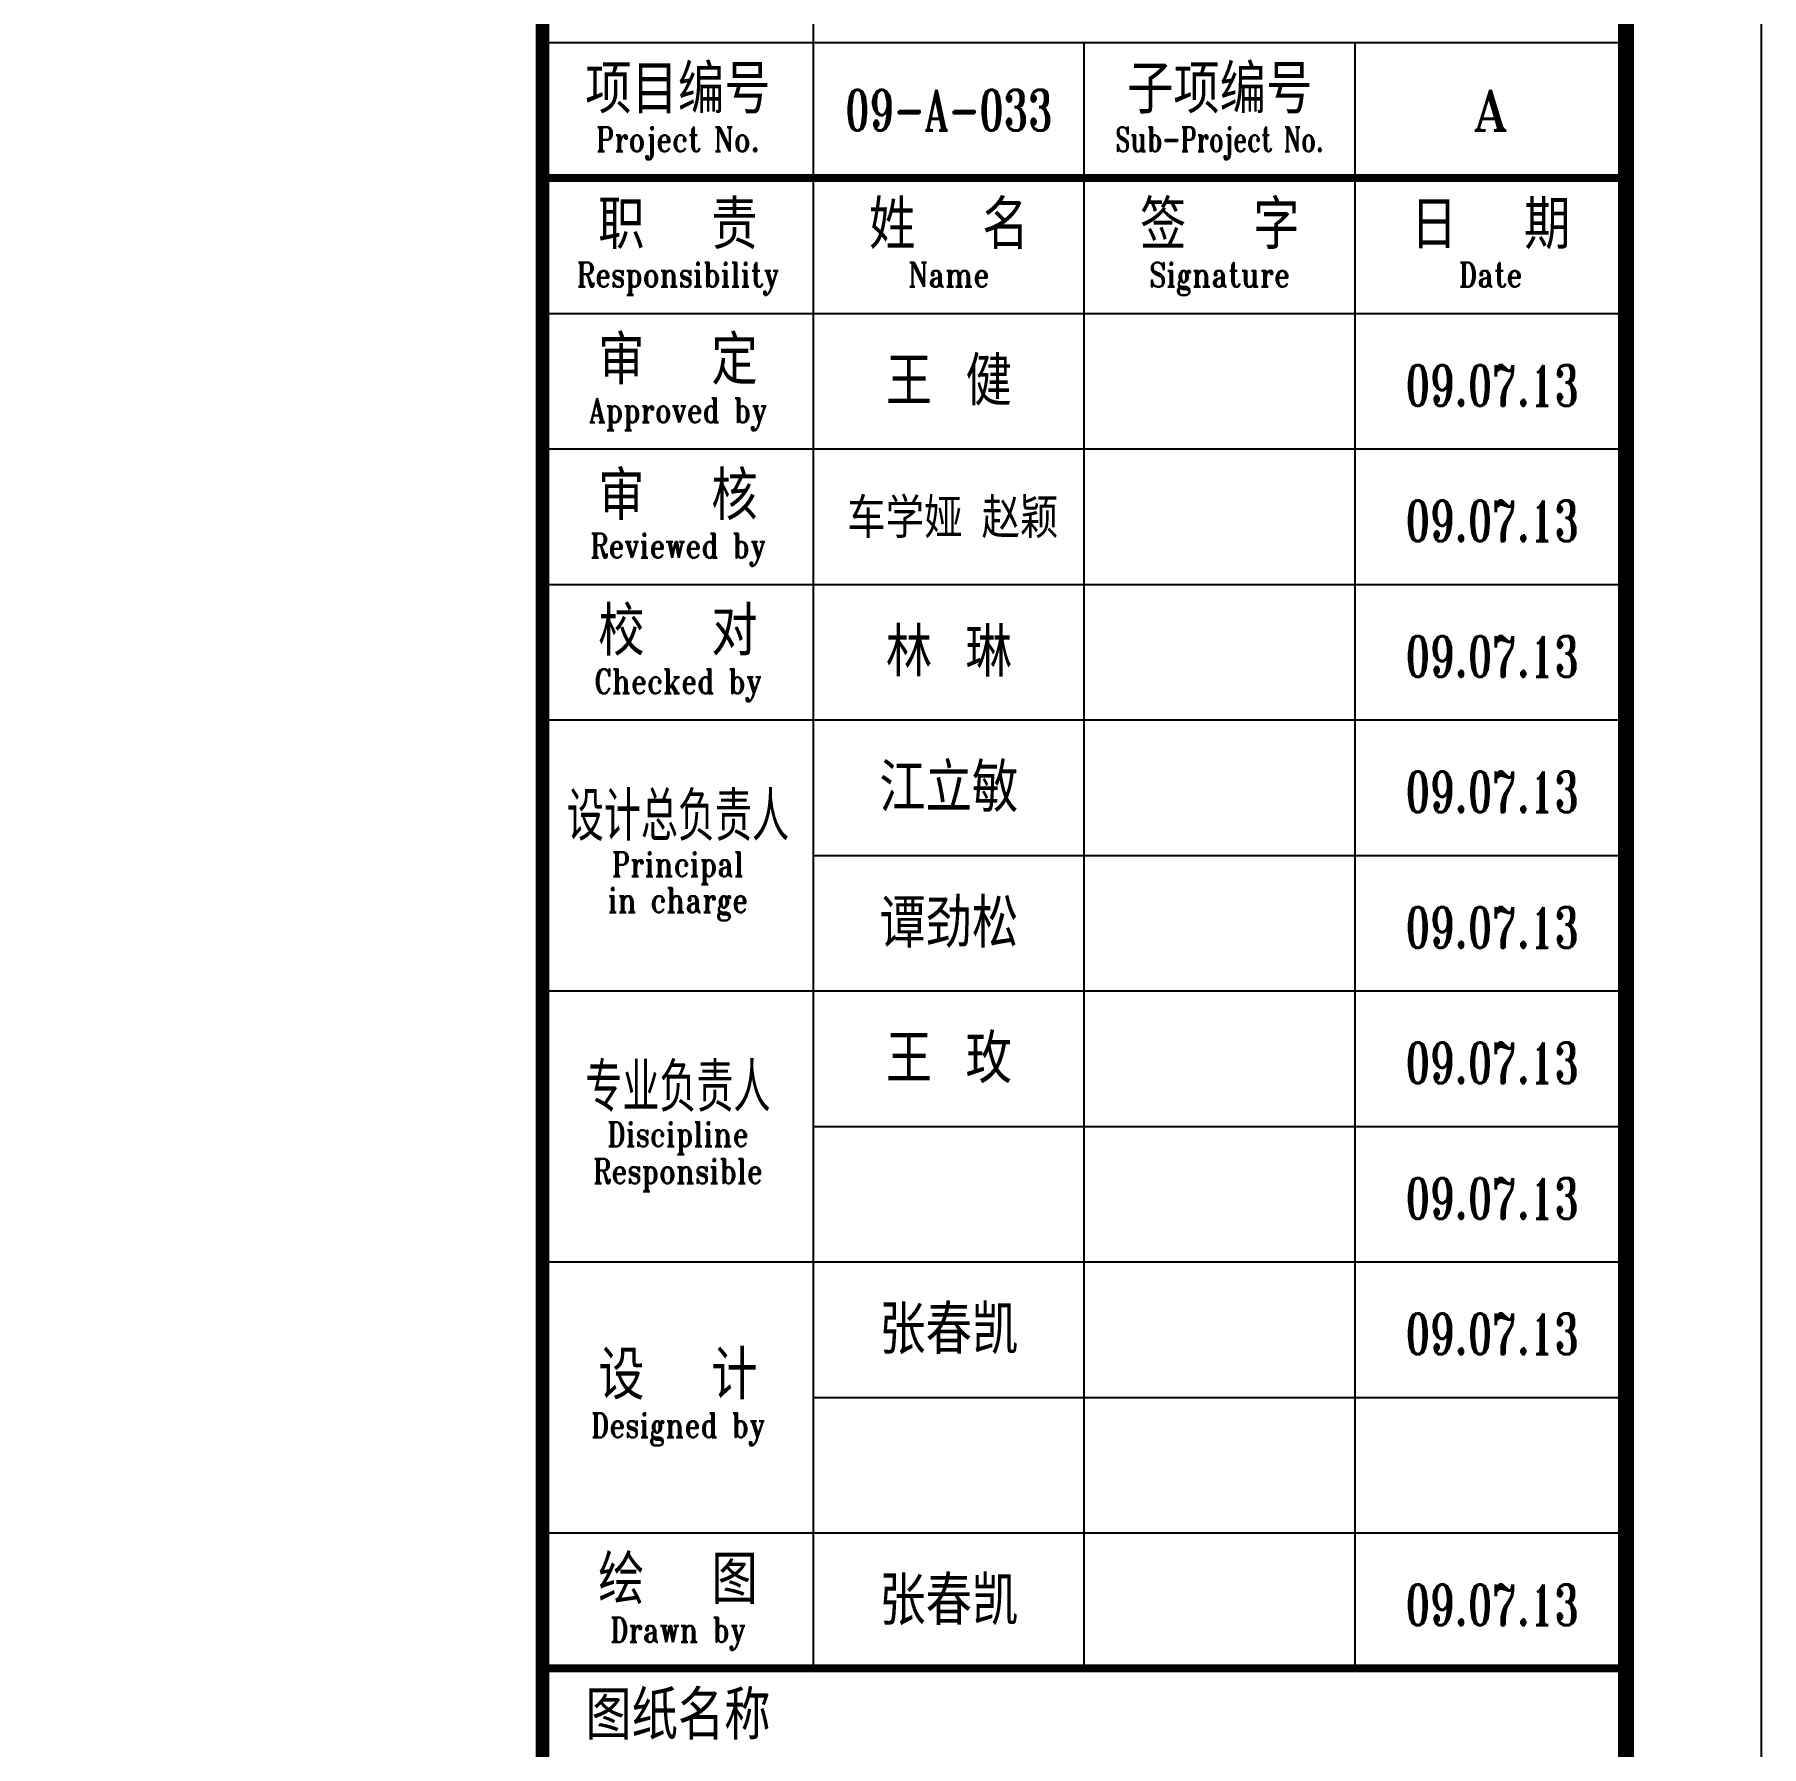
# Model space of a CAD drawing. Extents: x -1348811 to 123514, y -640545 to 749356.
# Drawn here: x -690129 to -683754, y 183049 to 189366 of the extents above; entities that cross this region are included whole.
import ezdxf
from ezdxf.enums import TextEntityAlignment as Align

# ---------------------------------------------------------------- set-up
doc = ezdxf.new("R2010")
doc.units = 0
doc.header["$LTSCALE"] = 10
doc.header["$MEASUREMENT"] = 0
doc.layers.get('0').update_dxf_attribs({"linetype": 'CONTINUOUS'})
doc.layers.add('STAIR', color=9, linetype='CONTINUOUS')
doc.layers.add('图框', color=7, linetype='CONTINUOUS')
doc.styles.add('TKZ1_tjhts.shx', font='tjromant.shx', dxfattribs={"bigfont": 'tjhts.shx'})
doc.styles.add('TKZ2_tjkts.shx', font='tjromant.shx', dxfattribs={"bigfont": 'tjkts.shx'})
doc.styles.add('黑体', font='simhei.ttf')

# ---------------------------------------------------------------- blocks, each defined once
blk = doc.blocks.new('TJAD_TK_A1')
for p, q in [((1271.38, 513.45), (1271.38, 643.45)), ((1251.38, 633.45), (1331.38, 633.45)), ((1291.38, 513.45), (1291.38, 633.45)), ((1311.38, 513.45), (1311.38, 633.45)), ((1251.38, 613.45), (1331.38, 613.45)), ((1251.38, 603.45), (1331.38, 603.45)), ((1251.38, 593.45), (1331.38, 593.45)), ((1251.38, 583.45), (1331.38, 583.45)), ((1271.38, 573.45), (1331.38, 573.45)), ((1251.38, 563.45), (1331.38, 563.45)), ((1271.38, 553.45), (1331.38, 553.45)), ((1251.38, 543.45), (1331.38, 543.45)), ((1271.38, 533.45), (1331.38, 533.45)), ((1251.38, 523.45), (1331.38, 523.45))]:
    blk.add_line(p, q)
for points, const_width in [([(1251.38, 940.45), (1251.38, 366.45)], 1), ([(1251.38, 623.45), (1331.38, 623.45)], 0.6), ([(1251.38, 513.45), (1331.38, 513.45)], 0.6)]:
    blk.add_lwpolyline(points, dxfattribs=dict(const_width=const_width))
at = {"layer": '图框'}
blk.add_line((1341.38, 356.45), (1341.38, 950.45), dxfattribs=at)
at = {"layer": '图框', "const_width": 1.2}
blk.add_lwpolyline([(1331.38, 940.45), (525.38, 940.45), (525.38, 366.45), (1331.38, 366.45)], close=True, dxfattribs=at)
at = {"style": 'TKZ2_tjkts.shx'}
for s, p in [('项目编号', (1261.38, 630)), ('职  责', (1261.38, 620)), ('姓  名', (1281.38, 620)), ('签  字', (1301.38, 620)), ('日  期', (1321.38, 620)), ('审  定', (1261.38, 610)), ('审  核', (1261.38, 600)), ('校  对', (1261.38, 590)), ('设  计', (1261.38, 535.1)), ('绘  图', (1261.38, 520)), ('图纸名称', (1261.38, 510))]:
    blk.add_text(s, height=3.6, dxfattribs=at).set_placement(p, align=Align.MIDDLE_CENTER)
at = {"style": 'TKZ2_tjkts.shx', "width": 0.8}
for s, height, p in [('Project No.', 1.8, (1261.38, 626.3)), ('Responsibility', 1.8, (1261.38, 616.3)), ('Name', 1.8, (1281.38, 616.3)), ('Signature', 1.8, (1301.38, 616.3)), ('Date', 1.8, (1321.38, 616.3)), ('Approved by', 1.8, (1261.38, 606.3)), ('Reviewed by', 1.8, (1261.38, 596.3)), ('Checked by', 1.8, (1261.38, 586.3)), ('设计总负责人', 3.6, (1261.38, 576.33)), ('Principal', 1.8, (1261.38, 572.8)), ('in charge', 1.8, (1261.38, 570.15)), ('专业负责人', 3.6, (1261.38, 556.33)), ('Discipline', 1.8, (1261.38, 552.87)), ('Responsible', 1.8, (1261.38, 550.15)), ('Designed by', 1.8, (1261.38, 531.4)), ('Drawn by', 1.8, (1261.38, 516.3))]:
    blk.add_text(s, height=height, dxfattribs=at).set_placement(p, align=Align.MIDDLE_CENTER)
at = {"layer": '图框', "style": 'TKZ2_tjkts.shx'}
blk.add_text('子项编号', height=3.6, dxfattribs=at).set_placement((1301.38, 630), align=Align.MIDDLE_CENTER)
at = {"layer": '图框', "style": 'TKZ2_tjkts.shx', "width": 0.7}
blk.add_text('Sub-Project No.', height=1.8, dxfattribs=at).set_placement((1301.38, 626.3), align=Align.MIDDLE_CENTER)
blk = doc.blocks.new('TJAD_图框_A1')
at = {"layer": '图框'}
blk.add_blockref('TJAD_TK_A1', (0, 0), dxfattribs=at)
at = {"layer": '图框', "color": 6}
for s, height, style, width, p in [('09-A-033', 3, 'TKZ1_tjhts.shx', 0.7, (1281.38, 628.45)), ('09.07.13', 3, 'TKZ1_tjhts.shx', 0.7, (1321.5, 608.14)), ('  车学娅 赵颖', 2.6, '黑体', 0.8, (1280.26, 598.45)), ('09.07.13', 3, 'TKZ1_tjhts.shx', 0.7, (1321.5, 598.14)), ('09.07.13', 3, 'TKZ1_tjhts.shx', 0.7, (1321.5, 588.14)), ('09.07.13', 3, 'TKZ1_tjhts.shx', 0.7, (1321.5, 578.14)), ('09.07.13', 3, 'TKZ1_tjhts.shx', 0.7, (1321.5, 568.14)), ('09.07.13', 3, 'TKZ1_tjhts.shx', 0.7, (1321.5, 558.14)), ('09.07.13', 3, 'TKZ1_tjhts.shx', 0.7, (1321.5, 548.14)), ('09.07.13', 3, 'TKZ1_tjhts.shx', 0.7, (1321.5, 538.14)), ('09.07.13', 3, 'TKZ1_tjhts.shx', 0.7, (1321.5, 518.14))]:
    blk.add_text(s, height=height, dxfattribs=dict(at, style=style, width=width)).set_placement(p, align=Align.MIDDLE_CENTER)
at = {"layer": '图框', "color": 6, "style": 'TKZ1_tjhts.shx'}
for s, height, p in [('A', 3, (1321.38, 628.45)), ('王 健', 3.6, (1281.38, 608.45)), ('林 琳', 3.6, (1281.38, 588.45)), ('江立敏', 3.6, (1281.38, 578.45)), ('谭劲松', 3.6, (1281.38, 568.45)), ('王 玫', 3.6, (1281.38, 558.45)), ('张春凯', 3.6, (1281.38, 538.45)), ('张春凯', 3.6, (1281.38, 518.45))]:
    blk.add_text(s, height=height, dxfattribs=at).set_placement(p, align=Align.MIDDLE_CENTER)

msp = doc.modelspace()

# ---------------------------------------------------------------- block references
at = {"layer": 'STAIR', "xscale": 50, "yscale": 50, "zscale": 50}
msp.add_blockref('TJAD_图框_A1', (-750823.1, 157664.6), dxfattribs=at)

doc.saveas('drawing.dxf')
